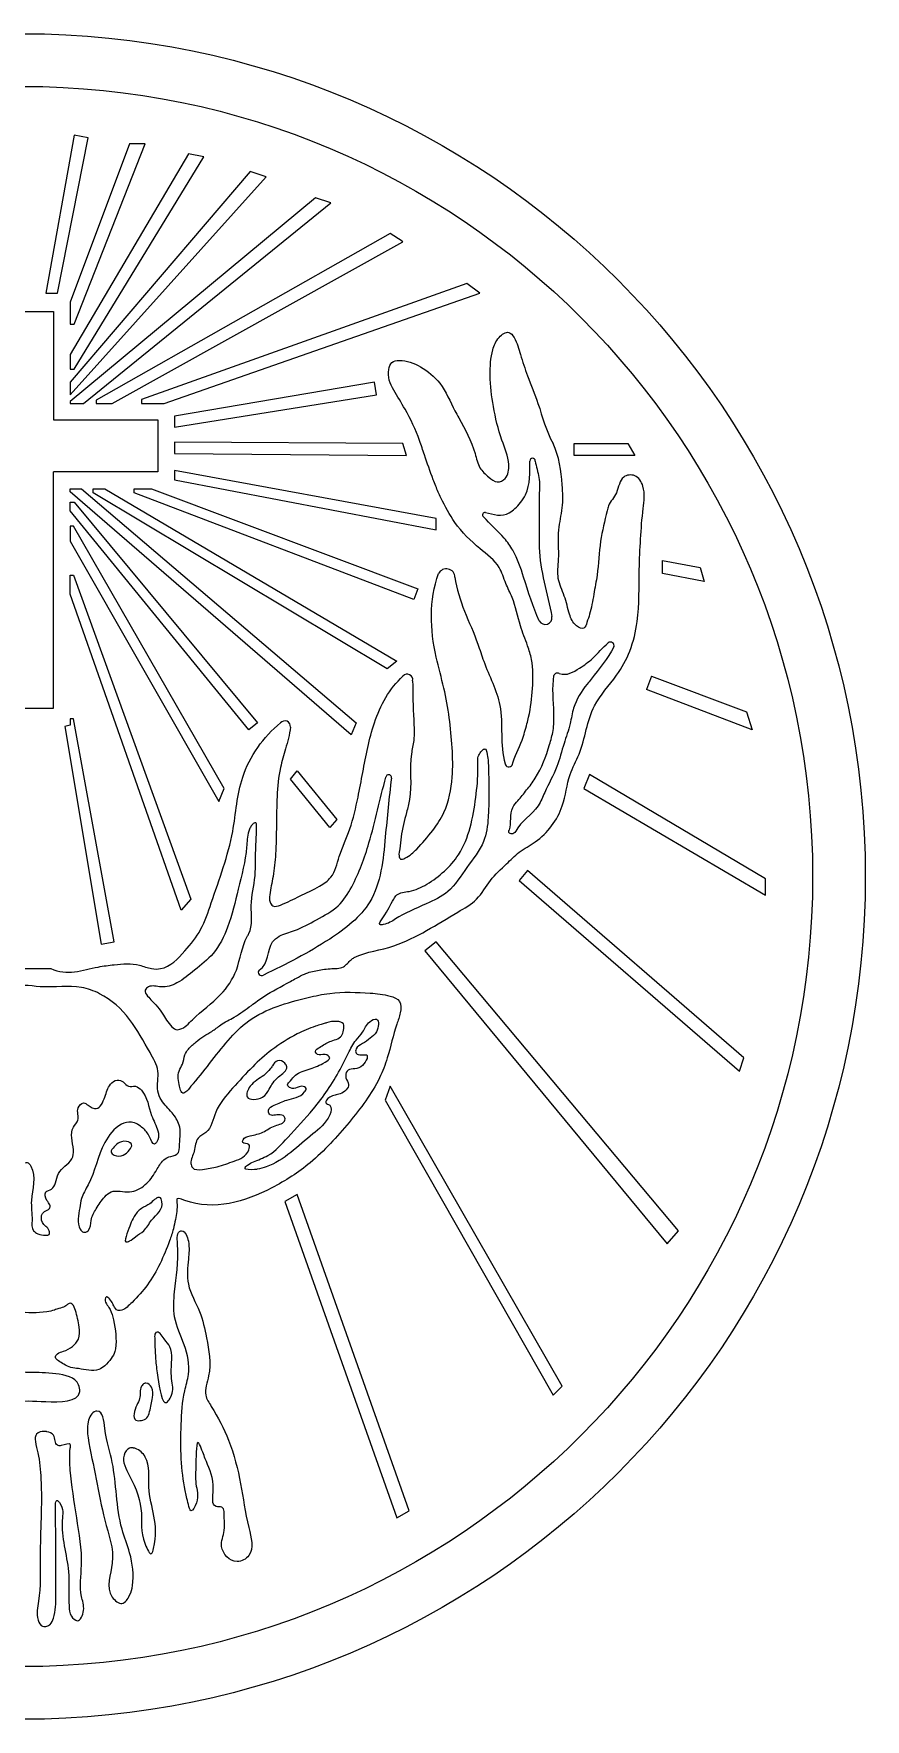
# Model space of a CAD drawing. Header units: inches. Extents: x 3.55 to 11.55, y 3.3 to 11.3.
# Drawn here: x 7.6 to 11.55, y 3.3 to 11.3 of the extents above; entities that cross this region are included whole.
import ezdxf

# ---------------------------------------------------------------- set-up
doc = ezdxf.new("R2010")
doc.units = ezdxf.units.IN
doc.header["$MEASUREMENT"] = 0

msp = doc.modelspace()

# ---------------------------------------------------------------- linework, layer by layer
at = {"color": 7, "linetype": 'Continuous', "lineweight": 0}
for p, q in [((7.7914, 10.8159), (7.6561, 10.0661)), ((7.711, 10.0661), (7.857, 10.8029)), ((7.857, 10.8029), (7.7914, 10.8159)), ((8.0539, 10.7755), (7.7723, 10.0232)), ((8.3327, 10.7273), (7.7723, 9.7747)), ((7.7914, 9.9187), (8.1279, 10.7755)), ((8.1279, 10.7755), (8.0539, 10.7755)), ((8.4057, 10.7142), (8.3327, 10.7273)), ((8.626, 10.6442), (7.7723, 9.6446)), ((7.7914, 9.7049), (8.4057, 10.7142)), ((8.7023, 10.6188), (8.626, 10.6442)), ((7.7723, 9.5838), (8.7023, 10.6188)), ((8.9358, 10.5188), (7.7723, 9.5519)), ((7.8351, 9.5426), (9.0087, 10.4945)), ((9.0087, 10.4945), (8.9358, 10.5188)), ((9.2907, 10.3502), (7.8957, 9.5583)), ((9.3477, 10.3129), (9.2907, 10.3502)), ((7.9716, 9.5426), (9.3514, 10.3106)), ((9.3514, 10.3106), (9.3477, 10.3129)), ((9.6551, 10.112), (8.1103, 9.5625)), ((9.7168, 10.0661), (9.6551, 10.112)), ((7.6561, 10.0661), (7.711, 10.0661)), ((7.7723, 10.0232), (7.7723, 9.9187)), ((8.2182, 9.5426), (9.7168, 10.0661)), ((7.41, 9.9794), (7.6924, 9.9794)), ((7.6924, 9.9794), (7.6924, 9.465)), ((7.7723, 9.9187), (7.7914, 9.9187)), ((7.7723, 9.7747), (7.7723, 9.7049)), ((7.7723, 9.7049), (7.7914, 9.7049)), ((7.7723, 9.6446), (7.7723, 9.5838)), ((9.216, 9.6446), (8.2672, 9.4829)), ((9.2257, 9.5838), (9.216, 9.6446)), ((7.7723, 9.5519), (7.7723, 9.5426)), ((7.7723, 9.5426), (7.8351, 9.5426)), ((7.8957, 9.5583), (7.8957, 9.5426)), ((7.8957, 9.5426), (7.9716, 9.5426)), ((8.1103, 9.5625), (8.1098, 9.5426)), ((8.1098, 9.5426), (8.2182, 9.5426)), ((8.2672, 9.4311), (9.2257, 9.5838)), ((7.6924, 9.465), (8.188, 9.465)), ((8.188, 9.465), (8.188, 9.2177)), ((8.2672, 9.4829), (8.2672, 9.4311)), ((8.2672, 9.36), (8.2672, 9.3047)), ((9.3514, 9.3524), (8.2672, 9.36)), ((8.2672, 9.3047), (9.368, 9.296)), ((9.368, 9.296), (9.3514, 9.3524)), ((10.1639, 9.3524), (10.419, 9.3524)), ((10.1639, 9.296), (10.1639, 9.3524)), ((10.4515, 9.296), (10.1639, 9.296)), ((10.419, 9.3524), (10.4515, 9.296)), ((8.188, 9.2177), (7.6924, 9.2177)), ((7.6924, 8.0974), (7.6924, 9.2177)), ((8.2672, 9.2255), (8.2672, 9.181)), ((9.509, 8.9977), (8.2672, 9.2255)), ((7.7723, 9.1373), (7.8254, 9.1373)), ((7.7723, 9.123), (7.7723, 9.1373)), ((9.1047, 7.9698), (7.7723, 9.123)), ((7.8254, 9.1373), (9.1287, 8.0271)), ((7.8801, 9.1195), (7.8801, 9.1373)), ((7.8801, 9.1373), (7.9361, 9.1373)), ((7.9361, 9.1373), (9.3221, 8.3198)), ((8.0754, 9.1373), (8.1584, 9.1373)), ((8.0754, 9.1195), (8.0754, 9.1373)), ((8.1584, 9.1373), (9.4218, 8.6639)), ((8.2672, 9.181), (9.509, 8.9435)), ((7.7723, 9.0749), (7.7914, 9.0749)), ((7.7723, 9.0338), (7.7723, 9.0749)), ((7.7914, 9.0749), (8.6605, 8.0271)), ((9.2767, 8.2839), (7.8801, 9.1195)), ((9.4022, 8.6117), (8.0754, 9.1195)), ((8.6196, 7.9932), (7.7723, 9.0338)), ((7.7723, 8.96), (7.7723, 8.8889)), ((7.7869, 8.96), (7.7723, 8.96)), ((7.7723, 8.96), (7.7732, 8.96)), ((8.503, 7.7153), (7.7869, 8.96)), ((9.509, 8.9435), (9.509, 8.9977)), ((7.7723, 8.8889), (8.4771, 7.6535)), ((7.7723, 8.7284), (7.787, 8.7284)), ((7.7723, 8.6371), (7.7723, 8.7284)), ((7.787, 8.7284), (8.345, 7.1906)), ((10.5831, 8.7976), (10.7617, 8.7644)), ((10.5831, 8.7355), (10.5831, 8.7976)), ((10.7806, 8.6987), (10.5831, 8.7355)), ((10.7617, 8.7644), (10.7806, 8.6987)), ((9.4218, 8.6639), (9.4022, 8.6117)), ((8.2989, 7.1373), (7.7723, 8.6371)), ((9.3221, 8.3198), (9.2767, 8.2839)), ((10.5313, 8.2485), (10.5073, 8.1861)), ((10.5313, 8.2485), (10.9822, 8.0796)), ((11.0082, 7.9932), (10.5073, 8.1861)), ((7.41, 8.0974), (7.6924, 8.0974)), ((7.7723, 8.0157), (7.7469, 8.0099)), ((7.7469, 8.0099), (7.9183, 6.9766)), ((7.787, 8.0469), (7.7723, 8.0469)), ((7.7723, 8.0469), (7.7723, 8.0157)), ((7.9811, 6.987), (7.787, 8.0469)), ((8.6605, 8.0271), (8.6196, 7.9932)), ((9.1287, 8.0271), (9.1047, 7.9698)), ((10.9822, 8.0796), (11.0082, 7.9932)), ((8.8171, 7.7592), (8.8489, 7.7999)), ((8.8489, 7.7999), (9.0369, 7.569)), ((10.2373, 7.7815), (10.2104, 7.7153)), ((11.0726, 7.2874), (10.2373, 7.7815)), ((8.4771, 7.6535), (8.503, 7.7153)), ((9.0035, 7.5303), (8.8171, 7.7592)), ((10.2104, 7.7153), (11.0726, 7.21)), ((9.0369, 7.569), (9.0035, 7.5303)), ((9.9428, 7.3256), (9.9027, 7.2793)), ((10.97, 6.4367), (9.9428, 7.3256)), ((11.0726, 7.21), (11.0726, 7.2874)), ((9.9027, 7.2793), (10.948, 6.3746)), ((8.345, 7.1906), (8.2989, 7.1373)), ((7.9183, 6.9766), (7.9811, 6.987)), ((9.509, 6.987), (9.4557, 6.9446)), ((10.6584, 5.6167), (9.509, 6.987)), ((9.4557, 6.9446), (10.6048, 5.5548)), ((7.355, 6.8605), (7.6792, 6.8605)), ((10.948, 6.3746), (10.97, 6.4367)), ((9.2907, 6.302), (9.2674, 6.2363)), ((10.1073, 4.8782), (9.2907, 6.302)), ((9.2674, 6.2363), (10.0637, 4.8364)), ((8.8489, 5.7884), (8.791, 5.7552)), ((9.3802, 4.2879), (8.8489, 5.7884)), ((8.791, 5.7552), (9.3221, 4.2546)), ((10.6048, 5.5548), (10.6584, 5.6167)), ((10.0637, 4.8364), (10.1073, 4.8782)), ((9.3221, 4.2546), (9.3802, 4.2879))]:
    msp.add_line(p, q, dxfattribs=at)
for radius in [4, 3.75]:
    msp.add_circle((7.5458, 7.2978), radius, dxfattribs=at)
for centre, radius, start, end in [((9.9664, 9.2695), 0.013, 1.12236, 178.87764), ((9.7404, 9.0142), 0.0114, 78.65534, 235.95707), ((9.5572, 8.7172), 0.041, 1.46568, 153.471), ((10.0268, 8.5259), 0.0319, 206.37081, 9.61536), ((10.3363, 8.3938), 0.0169, 338.08008, 130.96926), ((9.3716, 8.232), 0.0261, 348.70509, 140.94528), ((10.0847, 8.2454), 0.0181, 62.11072, 158.09585), ((8.7904, 8.0097), 0.0268, 353.57575, 139.65776), ((9.2835, 7.7677), 0.0133, 344.84284, 174.36684), ((9.8537, 7.8358), 0.018, 188.02837, 330.38053), ((8.6803, 6.8432), 0.0157, 137.82957, 304.54228)]:
    msp.add_arc(centre, radius, start, end, dxfattribs=at)
at = {"color": 5, "linetype": 'Continuous', "lineweight": 0}
for points, knots in [([(9.8694, 7.8269), (9.8808, 7.8679), (9.9153, 7.9288), (9.9354, 8.007), (9.9572, 8.0877), (9.9673, 8.1903), (9.9715, 8.3061), (9.9401, 8.4039), (9.901, 8.4987), (9.8822, 8.6033), (9.836, 8.6901), (9.81, 8.7837), (9.7018, 8.8609), (9.5991, 8.963), (9.5419, 9.0726), (9.5099, 9.1416), (9.4841, 9.2098), (9.4583, 9.2819), (9.4214, 9.3965), (9.3736, 9.5009), (9.3154, 9.5898), (9.2826, 9.6525), (9.2809, 9.6989), (9.2942, 9.7433), (9.3596, 9.7521), (9.4412, 9.7195), (9.5411, 9.6373), (9.5795, 9.5401), (9.6409, 9.4318), (9.6867, 9.3451), (9.7095, 9.2366), (9.7538, 9.1969), (9.7958, 9.162), (9.8504, 9.1888), (9.8604, 9.2739), (9.8125, 9.3813), (9.7782, 9.5235), (9.7609, 9.6669), (9.7689, 9.7822), (9.7975, 9.8535), (9.851, 9.8932), (9.8928, 9.8401), (9.9088, 9.7691), (9.946, 9.6627), (10.0027, 9.5244), (10.0305, 9.4122), (10.0637, 9.3524)], [0, 0, 0, 0, 0.029709, 0.048477, 0.056406, 0.088314, 0.120625, 0.136384, 0.15987, 0.192578, 0.209704, 0.228809, 0.258696, 0.298741, 0.33029, 0.344457, 0.352131, 0.381355, 0.398149, 0.436604, 0.461063, 0.473129, 0.48519, 0.493661, 0.501819, 0.526596, 0.554675, 0.589614, 0.598289, 0.642043, 0.658542, 0.673005, 0.683708, 0.693099, 0.708996, 0.737326, 0.775795, 0.81065, 0.839017, 0.854332, 0.866457, 0.874485, 0.894845, 0.919588, 0.952454, 1, 1, 1, 1]), ([(9.3075, 6.969), (9.4187, 7.0073), (9.5402, 7.0905), (9.709, 7.1833), (9.7613, 7.2837), (9.8371, 7.3498), (9.9024, 7.4185), (10.0181, 7.4772), (10.1176, 7.6095), (10.1313, 7.7696), (10.2132, 7.9166), (10.2303, 8.1004), (10.3615, 8.2363), (10.4353, 8.3695), (10.4755, 8.5411), (10.4699, 8.7206), (10.4784, 8.8999), (10.4884, 9.0311), (10.504, 9.1357), (10.4614, 9.2101), (10.3791, 9.1991), (10.3747, 9.1159), (10.3298, 9.0733), (10.3109, 8.9929), (10.2832, 8.8857), (10.2788, 8.7503), (10.2563, 8.6365), (10.244, 8.5579), (10.2258, 8.5089), (10.2138, 8.4652), (10.1607, 8.4919), (10.1369, 8.5492), (10.1217, 8.6293), (10.0791, 8.7114), (10.0958, 8.82), (10.0827, 8.9321), (10.1126, 9.0482), (10.1076, 9.1875), (10.0926, 9.2907), (10.0637, 9.3524)], [0, 0, 0, 0, 0.077355, 0.101783, 0.126588, 0.151126, 0.169436, 0.190019, 0.238007, 0.272408, 0.296249, 0.35032, 0.390648, 0.419946, 0.452395, 0.508017, 0.540617, 0.573416, 0.597014, 0.611332, 0.623099, 0.641565, 0.658063, 0.663369, 0.696689, 0.732978, 0.753808, 0.77561, 0.784798, 0.791707, 0.799979, 0.8144, 0.834687, 0.854401, 0.874837, 0.906488, 0.930131, 0.954601, 1, 1, 1, 1]), ([(9.7427, 9.0253), (9.7619, 9.023), (9.7979, 9.0079), (9.8506, 9.017), (9.8845, 9.0444), (9.911, 9.0733), (9.9568, 9.1422), (9.955, 9.2178), (9.9533, 9.2697)], [0, 0, 0, 0, 0.147195, 0.291061, 0.378369, 0.475717, 0.589023, 1, 1, 1, 1]), ([(9.9794, 9.2697), (9.9827, 9.2432), (10.0023, 9.1915), (9.9952, 9.0742), (9.9995, 8.964), (9.9949, 8.7691), (10.0368, 8.6395), (10.0583, 8.5312)], [0, 0, 0, 0, 0.107341, 0.217766, 0.466865, 0.55287, 1, 1, 1, 1]), ([(9.9982, 8.5117), (9.9673, 8.5784), (9.9335, 8.6921), (9.888, 8.8286), (9.8202, 8.9245), (9.7643, 8.9687), (9.7341, 9.0048)], [0, 0, 0, 0, 0.386002, 0.628232, 0.752019, 1, 1, 1, 1]), ([(9.3973, 8.2269), (9.3972, 8.1649), (9.3998, 8.0707), (9.4076, 7.9538), (9.3773, 7.8303), (9.3984, 7.7126), (9.3632, 7.5838), (9.3427, 7.5067), (9.3391, 7.436), (9.3289, 7.4023), (9.3392, 7.3751), (9.3809, 7.3922), (9.4265, 7.4369), (9.4921, 7.5109), (9.5629, 7.6199), (9.5905, 7.7588), (9.5848, 7.9573), (9.5608, 8.1496), (9.4824, 8.4173), (9.4742, 8.6082), (9.5205, 8.7355)], [0, 0, 0, 0, 0.080264, 0.122947, 0.150507, 0.244066, 0.271744, 0.322836, 0.347703, 0.362189, 0.369383, 0.378411, 0.409031, 0.45956, 0.502887, 0.577137, 0.637731, 0.76104, 0.826632, 1, 1, 1, 1]), ([(9.5982, 8.7182), (9.6126, 8.6063), (9.6836, 8.481), (9.7464, 8.2757), (9.8429, 8.0982), (9.8093, 7.9225), (9.8359, 7.8333)], [0, 0, 0, 0, 0.363861, 0.457111, 0.698991, 1, 1, 1, 1]), ([(10.0932, 8.2614), (10.1293, 8.249), (10.1839, 8.2812), (10.2603, 8.3359), (10.2992, 8.3836), (10.3252, 8.4066)], [0, 0, 0, 0, 0.362163, 0.632525, 1, 1, 1, 1]), ([(10.352, 8.3875), (10.3226, 8.3322), (10.277, 8.275), (10.2044, 8.1849), (10.1594, 8.1167), (10.1464, 8.0149), (10.1121, 7.9246), (10.0849, 7.8106), (10.0308, 7.7179), (9.9865, 7.6015), (9.9105, 7.5608), (9.8865, 7.5122)], [0, 0, 0, 0, 0.186381, 0.216966, 0.346258, 0.421805, 0.519839, 0.634077, 0.769288, 0.839039, 1, 1, 1, 1]), ([(8.8171, 8.0067), (8.813, 7.9714), (8.7956, 7.9079), (8.7628, 7.8005), (8.7483, 7.6325), (8.753, 7.4599), (8.7379, 7.3036), (8.72, 7.229), (8.7161, 7.18), (8.7353, 7.1502), (8.795, 7.1704), (8.8604, 7.2065), (8.9458, 7.2425), (9.025, 7.298), (9.0489, 7.4061), (9.1051, 7.5261), (9.1457, 7.7016), (9.1733, 7.8717), (9.2243, 8.0728), (9.2866, 8.1899), (9.3514, 8.2485)], [0, 0, 0, 0, 0.048426, 0.089815, 0.153113, 0.277137, 0.326005, 0.366759, 0.382011, 0.392226, 0.408751, 0.454451, 0.502688, 0.533498, 0.581813, 0.645561, 0.716422, 0.825884, 0.881172, 1, 1, 1, 1]), ([(9.8564, 7.5192), (9.8673, 7.5512), (9.8543, 7.6095), (9.9026, 7.6644), (9.9392, 7.709), (10.0028, 7.7907), (10.0372, 7.8902), (10.0677, 7.994), (10.0696, 8.1052), (10.0586, 8.1922), (10.0679, 8.2522)], [0, 0, 0, 0, 0.13678, 0.187512, 0.271153, 0.359157, 0.579509, 0.666312, 0.770438, 1, 1, 1, 1]), ([(7.6792, 6.8605), (7.7563, 6.8251), (7.8547, 6.8633), (7.9943, 6.8815), (8.0827, 6.8877), (8.1516, 6.8583), (8.2363, 6.8576), (8.3154, 6.9411), (8.3992, 7.0444), (8.4634, 7.2431), (8.5525, 7.477), (8.5691, 7.7943), (8.6891, 7.9602), (8.77, 8.0271)], [0, 0, 0, 0, 0.122112, 0.16375, 0.227703, 0.260011, 0.282785, 0.359246, 0.426758, 0.499618, 0.689664, 0.829857, 1, 1, 1, 1]), ([(9.7063, 7.8333), (9.7066, 7.8262), (9.7083, 7.7725), (9.6935, 7.6258), (9.6526, 7.4096), (9.4992, 7.2757), (9.3934, 7.224), (9.3278, 7.223), (9.292, 7.1668), (9.2803, 7.1331), (9.2297, 7.0663), (9.2785, 7.0708), (9.3391, 7.1155), (9.4482, 7.1607), (9.5798, 7.2225), (9.6517, 7.3433), (9.742, 7.4503), (9.7633, 7.6194), (9.7584, 7.7701), (9.7556, 7.8645), (9.7455, 7.9055), (9.73, 7.9007), (9.7196, 7.8876), (9.7056, 7.8675), (9.7057, 7.8467), (9.7063, 7.8353), (9.7063, 7.8333)], [0, 0, 0, 0, 0.021421, 0.161068, 0.444716, 0.649654, 0.740758, 0.801265, 0.82558, 0.927849, 0.963608, 0.979859, 1.04315, 1.206028, 1.323762, 1.470326, 1.616712, 1.733509, 1.972484, 2.042445, 2.060373, 2.067586, 2.084985, 2.110697, 2.138791, 2.144848, 2.144848, 2.144848, 2.144848]), ([(8.6687, 6.8538), (8.7167, 6.8828), (8.7004, 6.9658), (8.773, 7.0242), (8.8511, 7.041), (8.9418, 7.0947), (9.0485, 7.1482), (9.1306, 7.2812), (9.2056, 7.4863), (9.2412, 7.666), (9.2703, 7.769)], [0, 0, 0, 0, 0.127342, 0.163348, 0.229655, 0.330323, 0.435165, 0.530363, 0.722778, 1, 1, 1, 1]), ([(9.2963, 7.7642), (9.2852, 7.6702), (9.2663, 7.4783), (9.2389, 7.1731), (8.9769, 6.9727), (8.7977, 6.8816), (8.6892, 6.8303)], [0, 0, 0, 0, 0.230836, 0.491721, 0.705316, 1, 1, 1, 1]), ([(8.6313, 7.5378), (8.632, 7.5388), (8.6353, 7.544), (8.6413, 7.5504), (8.6565, 7.5552), (8.6573, 7.4999), (8.6494, 7.4327), (8.6561, 7.2966), (8.6211, 7.1657), (8.6402, 7.0605), (8.5854, 6.9695), (8.5763, 6.8585), (8.4826, 6.7195), (8.3746, 6.6478), (8.3135, 6.5766), (8.2741, 6.5683), (8.2388, 6.5954), (8.2159, 6.641), (8.1766, 6.6915), (8.1456, 6.7199), (8.1201, 6.7575), (8.155, 6.7856), (8.2092, 6.7655), (8.2899, 6.7917), (8.3652, 6.8577), (8.4631, 6.932), (8.5297, 7.0706), (8.5701, 7.243), (8.6097, 7.3939), (8.6121, 7.4953), (8.6252, 7.5275), (8.63, 7.5356), (8.6313, 7.5378)], [0, 0, 0, 0, 0.003489, 0.018434, 0.026991, 0.042269, 0.14024, 0.279455, 0.422082, 0.554696, 0.571022, 0.738191, 0.876137, 1.055999, 1.130627, 1.14361, 1.171893, 1.25107, 1.301054, 1.358322, 1.389171, 1.410569, 1.469795, 1.54808, 1.651862, 1.770066, 1.911867, 2.099656, 2.30332, 2.378582, 2.399167, 2.406826, 2.406826, 2.406826, 2.406826]), ([(9.8865, 7.5122), (9.8829, 7.5041), (9.8711, 7.4983), (9.8528, 7.5032), (9.8526, 7.5154), (9.8564, 7.5192)], [0, 0, 0, 0, 0.490332, 0.681742, 1, 1, 1, 1]), ([(8.345, 6.302), (8.3358, 6.2897), (8.3273, 6.2787), (8.3055, 6.2668), (8.295, 6.2825), (8.2876, 6.3157), (8.2778, 6.3655), (8.3096, 6.4085), (8.3114, 6.448), (8.335, 6.485), (8.3682, 6.5119), (8.4046, 6.5414), (8.4474, 6.5622), (8.4906, 6.5999), (8.5587, 6.6324), (8.6241, 6.6805), (8.7088, 6.7436), (8.7839, 6.7807), (8.8486, 6.8173), (8.8777, 6.8329), (8.9188, 6.8483), (8.9603, 6.8549), (9.014, 6.8623), (9.0599, 6.8584), (9.0882, 6.8848), (9.1027, 6.9023), (9.1714, 6.9436), (9.2473, 6.9461), (9.3075, 6.969)], [0, 0, 0, 0, 0.029854, 0.037307, 0.04508, 0.06386, 0.116266, 0.142423, 0.175197, 0.198655, 0.234882, 0.267558, 0.29977, 0.3373, 0.390734, 0.46203, 0.513004, 0.619234, 0.642687, 0.674058, 0.690673, 0.737559, 0.764137, 0.809807, 0.828386, 0.845274, 0.85887, 1, 1, 1, 1]), ([(7.5209, 5.8772), (7.53, 5.8944), (7.5294, 5.9296), (7.5698, 5.9452), (7.6184, 5.8806), (7.5757, 5.7802), (7.5948, 5.6841), (7.5868, 5.6195), (7.6227, 5.5988), (7.6464, 5.5936), (7.6758, 5.5962), (7.6724, 5.6217), (7.6566, 5.6371), (7.6338, 5.6583), (7.6322, 5.6984), (7.658, 5.7121), (7.6771, 5.7211), (7.6763, 5.7436), (7.6566, 5.7611), (7.6446, 5.8059), (7.6892, 5.8103), (7.7041, 5.8479), (7.7129, 5.8894), (7.7459, 5.9245), (7.7847, 5.9531), (7.7914, 6.0226), (7.7626, 6.0918), (7.822, 6.1444), (7.7952, 6.1926), (7.8324, 6.2308), (7.8616, 6.2082), (7.9069, 6.1817), (7.9401, 6.2542), (7.9509, 6.3058), (7.9917, 6.3378), (8.0267, 6.3253), (8.0459, 6.2946), (8.0833, 6.3082), (8.1383, 6.2616), (8.1457, 6.1768), (8.1879, 6.1028), (8.1953, 6.0549), (8.1671, 6.0136), (8.1466, 6.0726), (8.1183, 6.1059), (8.0674, 6.1397), (7.99, 6.1175), (7.9084, 6.0092), (7.8863, 5.8746), (7.8239, 5.7788), (7.816, 5.7066), (7.7993, 5.6476), (7.8341, 5.6041), (7.8707, 5.6196), (7.8654, 5.6717), (7.8975, 5.7236), (7.9263, 5.7709), (7.9783, 5.8169), (8.0541, 5.7871), (8.1321, 5.8313), (8.1757, 5.8903), (8.202, 5.9433), (8.2387, 5.971), (8.2894, 5.972), (8.2909, 6.0457), (8.3004, 6.112), (8.2549, 6.1821), (8.2066, 6.224), (8.1782, 6.2946), (8.2013, 6.3767), (8.1334, 6.4889), (8.0631, 6.6257), (7.9447, 6.7338), (7.7905, 6.7887), (7.6622, 6.7602), (7.503, 6.7951), (7.477, 6.7164), (7.4559, 6.6806), (7.4306, 6.6522), (7.3806, 6.6479), (7.3881, 6.6922), (7.4199, 6.7009), (7.4048, 6.7318), (7.4174, 6.7588), (7.3853, 6.7718), (7.3862, 6.7341), (7.3597, 6.7111), (7.3451, 6.6649), (7.3111, 6.6263), (7.2779, 6.6007), (7.2286, 6.5933), (7.2362, 6.6364), (7.2498, 6.6641), (7.2645, 6.6911), (7.2905, 6.7111), (7.2801, 6.7306), (7.2614, 6.7397), (7.2356, 6.7055), (7.2078, 6.701), (7.1989, 6.6732)], [0, 0, 0, 0, 0.011902, 0.015728, 0.02033, 0.050747, 0.06843, 0.07762, 0.082255, 0.089499, 0.092502, 0.095779, 0.100608, 0.105195, 0.112971, 0.118082, 0.120812, 0.123831, 0.128589, 0.136213, 0.141926, 0.148268, 0.157001, 0.16572, 0.174539, 0.182588, 0.202742, 0.210136, 0.221087, 0.227501, 0.232031, 0.239836, 0.252478, 0.264789, 0.271921, 0.277592, 0.283579, 0.289609, 0.296006, 0.320144, 0.334825, 0.342734, 0.347491, 0.35524, 0.364983, 0.376411, 0.385344, 0.407223, 0.447546, 0.461072, 0.46935, 0.488241, 0.492178, 0.496478, 0.505938, 0.517253, 0.530281, 0.537327, 0.553699, 0.568911, 0.583825, 0.594684, 0.601365, 0.609046, 0.618433, 0.635221, 0.647785, 0.662447, 0.670983, 0.688798, 0.706491, 0.740962, 0.776036, 0.792919, 0.829527, 0.854245, 0.863247, 0.871858, 0.877627, 0.884902, 0.891094, 0.894241, 0.900707, 0.904892, 0.908545, 0.912997, 0.919912, 0.928417, 0.939168, 0.947609, 0.953495, 0.959858, 0.965236, 0.972076, 0.977389, 0.980159, 0.982933, 0.987455, 1, 1, 1, 1]), ([(8.345, 6.302), (8.4082, 6.3714), (8.4842, 6.487), (8.6556, 6.6584), (8.8369, 6.7098), (9.0312, 6.7524), (9.1658, 6.7475), (9.2742, 6.7384), (9.3456, 6.7107), (9.341, 6.6476), (9.3086, 6.5643), (9.2866, 6.4563), (9.2238, 6.2929), (9.0954, 6.1262), (8.9298, 5.9415), (8.6743, 5.7765), (8.4561, 5.7098), (8.3161, 5.7603)], [0, 0, 0, 0, 0.10368, 0.153462, 0.265091, 0.303811, 0.374948, 0.410362, 0.429292, 0.449175, 0.470141, 0.531657, 0.568966, 0.663723, 0.762073, 0.842462, 1, 1, 1, 1]), ([(8.9815, 6.6014), (8.9838, 6.6021), (9.0019, 6.6074), (9.0292, 6.6138), (9.0757, 6.6038), (9.0685, 6.5682), (9.0609, 6.5276), (9.0001, 6.5183), (8.9674, 6.4932), (8.9289, 6.4722), (8.9499, 6.4434), (8.9773, 6.4621), (9.015, 6.4352), (8.9613, 6.4049), (8.9164, 6.383), (8.845, 6.368), (8.8225, 6.3314), (8.7964, 6.3104), (8.8205, 6.2875), (8.8469, 6.2936), (8.8689, 6.3059), (8.8981, 6.2948), (8.8678, 6.2485), (8.8064, 6.2424), (8.7515, 6.2177), (8.708, 6.1975), (8.7185, 6.1533), (8.7599, 6.1751), (8.7925, 6.1594), (8.7914, 6.1256), (8.7353, 6.1177), (8.6896, 6.0805), (8.6361, 6.0687), (8.5927, 6.0599), (8.5877, 6.0262), (8.6283, 6.0349), (8.6158, 5.9707), (8.5508, 5.9467), (8.4733, 5.9196), (8.4112, 5.9075), (8.3525, 5.9037), (8.3394, 5.9504), (8.3669, 5.9927), (8.3657, 6.0578), (8.4408, 6.0885), (8.4562, 6.1967), (8.543, 6.2934), (8.6318, 6.3921), (8.7321, 6.4818), (8.8334, 6.5457), (8.9149, 6.5811), (8.9602, 6.5952), (8.9755, 6.5997), (8.9815, 6.6014)], [0, 0, 0, 0, 0.00741, 0.056213, 0.090278, 0.119347, 0.148039, 0.210696, 0.266295, 0.293581, 0.310588, 0.346704, 0.374379, 0.404257, 0.481638, 0.558109, 0.59344, 0.617084, 0.637277, 0.669146, 0.691622, 0.71531, 0.732661, 0.825867, 0.890365, 0.926205, 0.946078, 0.997237, 1.023998, 1.035449, 1.088197, 1.154783, 1.217663, 1.256367, 1.269143, 1.298903, 1.325329, 1.412134, 1.497374, 1.569036, 1.617377, 1.63786, 1.698866, 1.763242, 1.807993, 1.915935, 2.054996, 2.194266, 2.315044, 2.457177, 2.551657, 2.580704, 2.599421, 2.599421, 2.599421, 2.599421]), ([(8.6527, 5.9075), (8.6551, 5.9078), (8.672, 5.9098), (8.7761, 5.9395), (8.8853, 6.0515), (8.9961, 6.131), (9.0183, 6.2125), (8.9729, 6.2219), (9.0119, 6.2633), (9.0535, 6.2576), (9.1075, 6.3041), (9.0753, 6.3399), (9.0853, 6.395), (9.1532, 6.3697), (9.1973, 6.4582), (9.1532, 6.4494), (9.1251, 6.4534), (9.1272, 6.4893), (9.1624, 6.5041), (9.1956, 6.5301), (9.2334, 6.5569), (9.2419, 6.6338), (9.1788, 6.6057), (9.166, 6.56), (9.1206, 6.5171), (9.0901, 6.4543), (9.033, 6.3389), (8.9391, 6.2017), (8.8159, 6.0739), (8.7306, 5.9758), (8.6525, 5.9491), (8.6184, 5.9327), (8.5868, 5.9049), (8.634, 5.9053), (8.6506, 5.9072), (8.6527, 5.9075)], [0, 0, 0, 0, 0.007425, 0.05108, 0.32151, 0.443239, 0.488525, 0.510038, 0.542541, 0.595646, 0.654507, 0.689241, 0.721421, 0.78921, 0.851571, 0.874072, 0.901778, 0.921466, 0.961186, 1.005658, 1.048585, 1.107651, 1.14165, 1.201825, 1.250411, 1.323758, 1.409502, 1.637519, 1.817044, 1.945032, 2.019944, 2.052227, 2.07023, 2.115898, 2.122579, 2.122579, 2.122579, 2.122579]), ([(8.7286, 6.3948), (8.7296, 6.3963), (8.7369, 6.407), (8.7537, 6.4316), (8.7893, 6.4185), (8.8105, 6.3804), (8.7494, 6.3453), (8.7198, 6.2962), (8.6885, 6.2386), (8.5925, 6.2333), (8.629, 6.3212), (8.6824, 6.3423), (8.7156, 6.3764), (8.7263, 6.3916), (8.7286, 6.3948)], [0, 0, 0, 0, 0.0052656, 0.039379, 0.0762572, 0.0953762, 0.1581082, 0.2308673, 0.2801371, 0.3526907, 0.4048283, 0.4877569, 0.5317889, 0.5436625, 0.5436625, 0.5436625, 0.5436625]), ([(8.0539, 6.0353), (8.0549, 6.0347), (8.0585, 6.0324), (8.0689, 6.0214), (8.0504, 5.9949), (8.0252, 5.9709), (7.9879, 5.968), (7.957, 5.9916), (7.9831, 6.0172), (8.0056, 6.0402), (8.0379, 6.044), (8.0523, 6.0362), (8.0539, 6.0353)], [0, 0, 0, 0, 0.0033975, 0.0130607, 0.0410186, 0.0791752, 0.1219995, 0.1433236, 0.1730587, 0.2045817, 0.2481868, 0.2537458, 0.2537458, 0.2537458, 0.2537458]), ([(8.3161, 5.7603), (8.3142, 5.7601), (8.2742, 5.782), (8.2821, 5.7231), (8.2743, 5.6825), (8.2611, 5.6201), (8.2247, 5.5144), (8.1694, 5.3878), (8.0842, 5.295), (8.0431, 5.2544), (8.0182, 5.2363), (7.9909, 5.236), (7.9866, 5.2474)], [0, 0, 0, 0, 0.055719, 0.081628, 0.202466, 0.268404, 0.355648, 0.698067, 0.861258, 0.909405, 0.950882, 1, 1, 1, 1]), ([(8.1778, 5.7687), (8.1787, 5.7693), (8.1838, 5.7727), (8.1994, 5.779), (8.2229, 5.7228), (8.1595, 5.6796), (8.1285, 5.6162), (8.0833, 5.5917), (8.0617, 5.5696), (8.0246, 5.5576), (8.0525, 5.6301), (8.0642, 5.6719), (8.1058, 5.7255), (8.1478, 5.7389), (8.1662, 5.7604), (8.1761, 5.7675), (8.1778, 5.7687)], [0, 0, 0, 0, 0.0033057, 0.0184694, 0.041291, 0.1428437, 0.2051661, 0.2540066, 0.2877836, 0.3058306, 0.3438238, 0.4325675, 0.4841887, 0.5306068, 0.5607011, 0.5670562, 0.5670562, 0.5670562, 0.5670562]), ([(8.2989, 5.6167), (8.2983, 5.6166), (8.2768, 5.6118), (8.2893, 5.4753), (8.269, 5.369), (8.2568, 5.1969), (8.3197, 5.0774), (8.3438, 4.9536), (8.3048, 4.8311), (8.2981, 4.6954), (8.2947, 4.54), (8.3113, 4.4052), (8.328, 4.3357), (8.3446, 4.2694), (8.3888, 4.3499), (8.3617, 4.4096), (8.3699, 4.4998), (8.3678, 4.5495), (8.3743, 4.6301), (8.4017, 4.5659), (8.4231, 4.5028), (8.4653, 4.4216), (8.4373, 4.3007), (8.5063, 4.3106), (8.5006, 4.2461), (8.5095, 4.1899), (8.47, 4.11), (8.5493, 4.0248), (8.6533, 4.0855), (8.6066, 4.2415), (8.5856, 4.4135), (8.5342, 4.6162), (8.4646, 4.7471), (8.4015, 4.8451), (8.4469, 4.9583), (8.4222, 5.0918), (8.3926, 5.2393), (8.3198, 5.352), (8.3315, 5.4733), (8.3405, 5.5526), (8.3199, 5.6151), (8.2995, 5.6167), (8.2989, 5.6167)], [0, 0, 0, 0, 0.001823, 0.065423, 0.294046, 0.413062, 0.553946, 0.695189, 0.775054, 0.93526, 1.098655, 1.249493, 1.318152, 1.349947, 1.395354, 1.485915, 1.572502, 1.6368, 1.682341, 1.712206, 1.78124, 1.917743, 1.998839, 2.026669, 2.077413, 2.138138, 2.215263, 2.317602, 2.380592, 2.513139, 2.724187, 2.939507, 3.119905, 3.179106, 3.271422, 3.45298, 3.581273, 3.721419, 3.840718, 3.925113, 3.984601, 3.986383, 3.986383, 3.986383, 3.986383]), ([(7.9866, 5.2474), (7.9751, 5.2646), (7.9722, 5.2802), (7.9437, 5.3079), (7.9338, 5.2843), (7.947, 5.2645), (7.9676, 5.2355), (7.9846, 5.1647), (7.9936, 5.0971), (7.9832, 5.0349), (7.9648, 5.0074), (7.9407, 4.977), (7.8898, 4.943), (7.8308, 4.962), (7.7748, 4.9646), (7.7431, 4.9819), (7.7204, 4.9969), (7.696, 5.0129), (7.7129, 5.0388), (7.7461, 5.0441), (7.7829, 5.0645), (7.8187, 5.1035), (7.8156, 5.1689), (7.8019, 5.2224), (7.7889, 5.2635), (7.7717, 5.2746), (7.7586, 5.2675), (7.7446, 5.2536), (7.7205, 5.2488), (7.6927, 5.238), (7.6281, 5.2238), (7.5313, 5.2296), (7.4383, 5.2318), (7.3796, 5.2458), (7.3564, 5.2706), (7.3151, 5.2559), (7.313, 5.2095), (7.308, 5.1718), (7.2832, 5.1288), (7.3246, 5.0792), (7.3622, 5.0463), (7.3999, 5.0353), (7.4178, 4.9882), (7.3628, 4.9653), (7.3038, 4.9525), (7.2414, 4.9459), (7.1846, 4.9785), (7.1516, 5.0185), (7.1345, 5.0807), (7.132, 5.15), (7.1626, 5.2051), (7.1565, 5.243), (7.1619, 5.2649), (7.147, 5.286), (7.1331, 5.2645), (7.1231, 5.2486), (7.1121, 5.2236), (7.0775, 5.2055), (7.0299, 5.2407), (7.0002, 5.2991), (6.9621, 5.3736), (6.9452, 5.4298), (6.9362, 5.4607)], [0, 0, 0, 0, 0.019542, 0.026168, 0.03025, 0.041435, 0.050808, 0.069723, 0.1201, 0.125003, 0.138785, 0.155565, 0.16809, 0.203422, 0.216647, 0.230182, 0.241493, 0.249116, 0.256492, 0.268103, 0.285858, 0.302181, 0.323318, 0.353108, 0.365266, 0.369013, 0.373466, 0.379931, 0.391057, 0.399303, 0.413097, 0.463313, 0.505337, 0.515526, 0.52944, 0.538064, 0.557004, 0.573166, 0.581618, 0.608705, 0.629614, 0.639204, 0.649981, 0.675114, 0.686432, 0.720464, 0.738752, 0.756658, 0.776165, 0.808954, 0.830379, 0.842551, 0.849353, 0.856013, 0.861544, 0.870774, 0.879436, 0.890478, 0.908515, 0.935449, 0.964509, 1, 1, 1, 1]), ([(8.1778, 5.1327), (8.1783, 5.1331), (8.192, 5.1434), (8.2192, 5.0987), (8.2652, 5.0503), (8.2456, 4.9647), (8.2562, 4.8949), (8.2621, 4.8489), (8.2114, 4.7535), (8.1888, 4.9172), (8.1752, 5.0044), (8.1739, 5.0767), (8.1723, 5.1255), (8.1773, 5.1321), (8.1778, 5.1327)], [0, 0, 0, 0, 0.0016491, 0.0510238, 0.0973273, 0.2238067, 0.2704622, 0.310433, 0.3688696, 0.4942956, 0.5720396, 0.6834811, 0.7062232, 0.7084755, 0.7084755, 0.7084755, 0.7084755]), ([(7.4287, 4.9345), (7.434, 4.9356), (7.4831, 4.9454), (7.5778, 4.9445), (7.6957, 4.9421), (7.8095, 4.9202), (7.8275, 4.8014), (7.6418, 4.8047), (7.5074, 4.8143), (7.3773, 4.7722), (7.2829, 4.859), (7.3599, 4.9124), (7.4025, 4.9285), (7.4256, 4.9338), (7.4287, 4.9345)], [0, 0, 0, 0, 0.01623, 0.150224, 0.27563, 0.395575, 0.428121, 0.595791, 0.751027, 0.902184, 0.965848, 1.044564, 1.105754, 1.115293, 1.115293, 1.115293, 1.115293]), ([(8.1279, 4.8929), (8.1291, 4.8931), (8.1414, 4.8943), (8.1679, 4.8701), (8.1631, 4.817), (8.1519, 4.7709), (8.1402, 4.7257), (8.1115, 4.7143), (8.0624, 4.7146), (8.0816, 4.7818), (8.1088, 4.8252), (8.0983, 4.8683), (8.1192, 4.8908), (8.1268, 4.8927), (8.1279, 4.8929)], [0, 0, 0, 0, 0.003613, 0.0368644, 0.0863057, 0.1541926, 0.1868026, 0.2153775, 0.2416897, 0.3124708, 0.3466739, 0.4052981, 0.4257169, 0.4289151, 0.4289151, 0.4289151, 0.4289151]), ([(7.8957, 4.7608), (7.8968, 4.7608), (7.9283, 4.7614), (7.9362, 4.6342), (7.9926, 4.4812), (7.9885, 4.2597), (8.0627, 4.0784), (8.0776, 3.9651), (8.0571, 3.8857), (8.0196, 3.8301), (7.9289, 3.9074), (8, 4.0578), (7.9294, 4.2398), (7.8987, 4.4382), (7.8602, 4.5937), (7.8488, 4.7028), (7.8735, 4.7555), (7.8948, 4.7606), (7.8957, 4.7608)], [0, 0, 0, 0, 0.003076, 0.093752, 0.25934, 0.579127, 0.696918, 0.853352, 0.901041, 0.954049, 1.009269, 1.169705, 1.377687, 1.57623, 1.776151, 1.851137, 1.913633, 1.916538, 1.916538, 1.916538, 1.916538]), ([(7.6561, 4.6633), (7.6579, 4.6631), (7.6714, 4.6616), (7.7039, 4.6485), (7.6976, 4.5968), (7.7374, 4.5951), (7.7764, 4.6157), (7.7672, 4.5493), (7.7733, 4.4447), (7.8018, 4.2523), (7.8365, 4.0584), (7.8115, 3.9034), (7.8455, 3.8239), (7.8143, 3.7493), (7.7686, 3.7903), (7.7631, 3.8727), (7.7748, 4.0255), (7.7183, 4.1915), (7.7433, 4.302), (7.7096, 4.34), (7.702, 4.3282), (7.7023, 4.2937), (7.7029, 4.2181), (7.703, 4.074), (7.703, 3.9223), (7.7037, 3.8015), (7.682, 3.75), (7.661, 3.7381), (7.6338, 3.7356), (7.6075, 3.7882), (7.6338, 3.8977), (7.6241, 4.1236), (7.6421, 4.3549), (7.6257, 4.5416), (7.6059, 4.6074), (7.6046, 4.6587), (7.6389, 4.6648), (7.654, 4.6635), (7.6561, 4.6633)], [0, 0, 0, 0, 0.005596, 0.040776, 0.091172, 0.109751, 0.152816, 0.170039, 0.275221, 0.502395, 0.728923, 0.876829, 0.944617, 1.001324, 1.036473, 1.085217, 1.249567, 1.494596, 1.580557, 1.595715, 1.603385, 1.614807, 1.701377, 1.827657, 2.048487, 2.156105, 2.189828, 2.206418, 2.227007, 2.263366, 2.353929, 2.564636, 2.933459, 3.057634, 3.113703, 3.149197, 3.188867, 3.195294, 3.195294, 3.195294, 3.195294]), ([(8.0754, 4.5849), (8.0775, 4.5843), (8.0994, 4.5784), (8.1558, 4.5223), (8.1344, 4.3994), (8.175, 4.255), (8.1825, 4.1627), (8.1565, 4.0647), (8.1004, 4.1803), (8.1238, 4.2811), (8.0728, 4.4287), (8.0095, 4.5311), (8.0442, 4.5863), (8.0668, 4.5867), (8.0738, 4.5852), (8.0754, 4.5849)], [0, 0, 0, 0, 0.006516, 0.068053, 0.211987, 0.35096, 0.504445, 0.530994, 0.585256, 0.733931, 0.91964, 1.021163, 1.063556, 1.080173, 1.085186, 1.085186, 1.085186, 1.085186])]:
    msp.add_open_spline(points, degree=3, knots=knots, dxfattribs=at)

doc.saveas('drawing.dxf')
